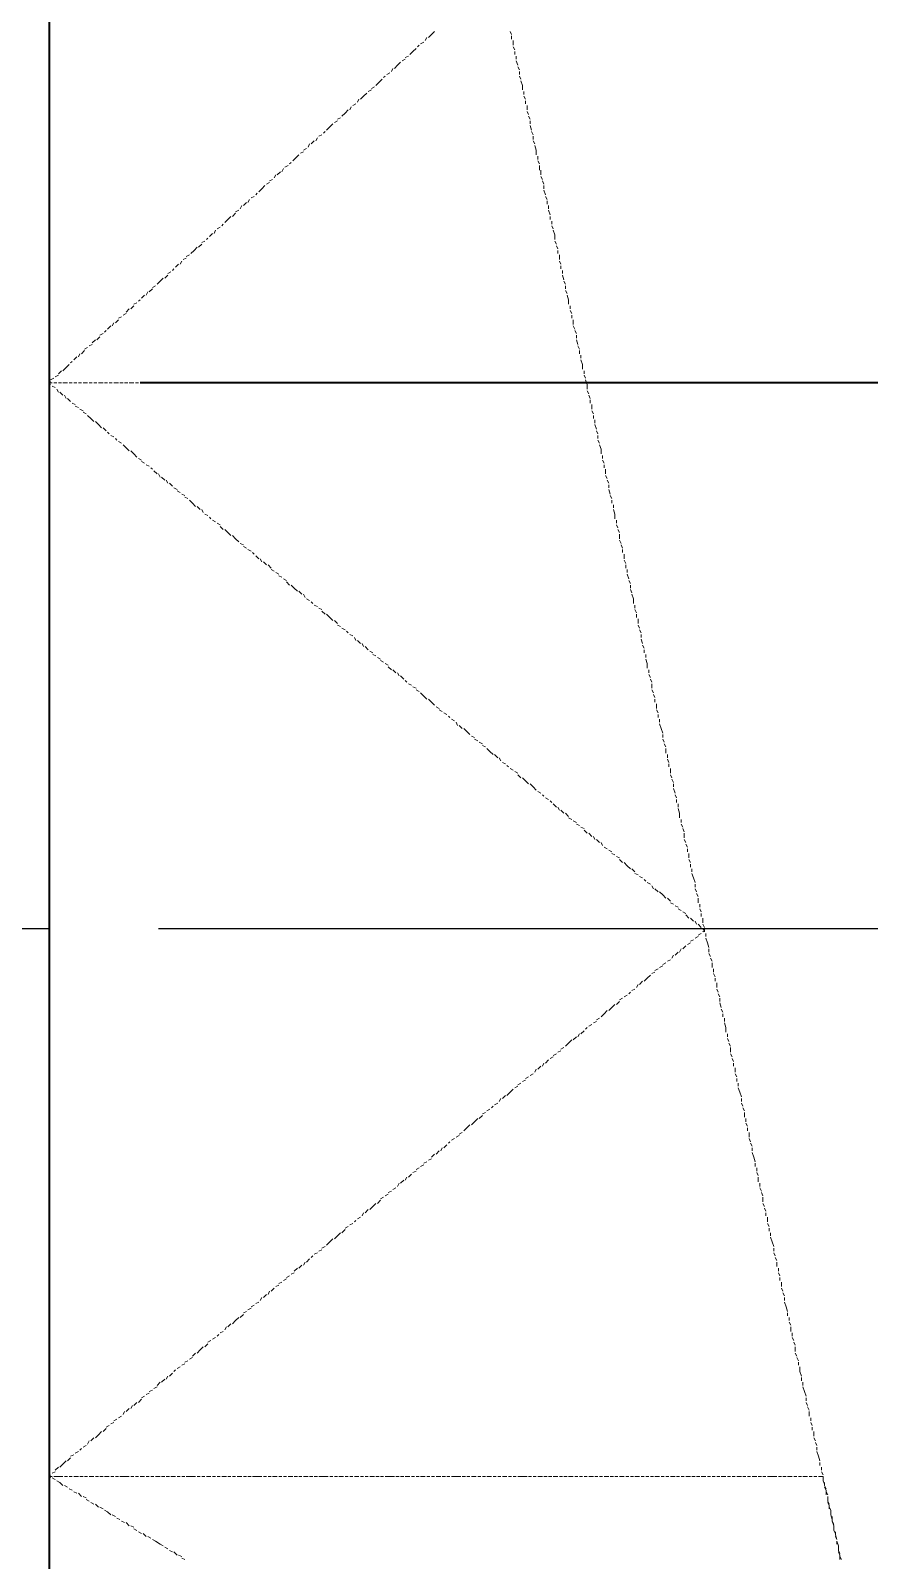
# Model space of a CAD drawing. Extents: x 0 to 604, y 0 to 420.
# Drawn here: x 198.99 to 210.5, y 224.65 to 245.65 of the extents above; entities that cross this region are included whole.
import ezdxf

# ---------------------------------------------------------------- set-up
doc = ezdxf.new("R2010")
doc.units = 0

msp = doc.modelspace()

# ---------------------------------------------------------------- linework, layer by layer
at = {"color": 7, "lineweight": 40}
for p, q in [((199.242, 262.065), (199.242, 174.561)), ((227.986, 240.813), (200.491, 240.813))]:
    msp.add_line(p, q, dxfattribs=at)
at = {"lineweight": 25}
for p, q in [((199.242, 245.914), (199.242, 225.912)), ((199.242, 233.32), (198.226, 233.32)), ((220.726, 233.32), (200.745, 233.32))]:
    msp.add_line(p, q, dxfattribs=at)
at = {"color": 7, "lineweight": 5}
for p, q in [((199.242, 245.597), (199.242, 245.639)), ((199.242, 245.533), (199.242, 245.576)), ((199.242, 245.449), (199.242, 245.512)), ((204.385, 245.491), (204.343, 245.47)), ((204.428, 245.554), (204.406, 245.512)), ((204.491, 245.597), (204.449, 245.554)), ((204.534, 245.639), (204.491, 245.597)), ((205.592, 245.597), (205.571, 245.639)), ((205.592, 245.533), (205.592, 245.576)), ((205.613, 245.449), (205.613, 245.512)), ((199.242, 245.385), (199.242, 245.449)), ((199.242, 245.322), (199.242, 245.364)), ((199.242, 245.258), (199.242, 245.3)), ((204.131, 245.258), (204.089, 245.237)), ((204.174, 245.3), (204.131, 245.279)), ((204.237, 245.364), (204.195, 245.322)), ((204.28, 245.406), (204.237, 245.364)), ((204.322, 245.449), (204.301, 245.428)), ((205.634, 245.385), (205.613, 245.428)), ((205.634, 245.322), (205.634, 245.364)), ((205.655, 245.258), (205.655, 245.3)), ((199.242, 245.173), (199.242, 245.237)), ((199.242, 245.11), (199.242, 245.152)), ((199.242, 245.047), (199.242, 245.089)), ((203.92, 245.068), (203.877, 245.047)), ((203.962, 245.131), (203.941, 245.089)), ((204.025, 245.173), (203.983, 245.131)), ((204.068, 245.216), (204.025, 245.173)), ((205.677, 245.173), (205.655, 245.237)), ((205.698, 245.11), (205.677, 245.152)), ((205.698, 245.047), (205.698, 245.089)), ((199.242, 244.962), (199.242, 245.025)), ((199.242, 244.898), (199.242, 244.941)), ((199.242, 244.835), (199.242, 244.877)), ((203.666, 244.835), (203.623, 244.814)), ((203.708, 244.877), (203.666, 244.856)), ((203.772, 244.941), (203.729, 244.898)), ((203.814, 244.983), (203.772, 244.941)), ((203.856, 245.025), (203.835, 245.004)), ((205.719, 244.983), (205.698, 245.025)), ((205.74, 244.898), (205.719, 244.962)), ((205.74, 244.835), (205.74, 244.898)), ((199.242, 244.75), (199.242, 244.814)), ((199.242, 244.687), (199.242, 244.729)), ((199.242, 244.623), (199.242, 244.666)), ((203.454, 244.644), (203.412, 244.623)), ((203.496, 244.708), (203.475, 244.666)), ((203.56, 244.75), (203.518, 244.708)), ((203.602, 244.792), (203.56, 244.75)), ((205.761, 244.771), (205.761, 244.814)), ((205.782, 244.708), (205.761, 244.75)), ((205.782, 244.644), (205.782, 244.687)), ((205.804, 244.56), (205.804, 244.623)), ((199.242, 244.538), (199.242, 244.602)), ((199.242, 244.475), (199.242, 244.538)), ((199.242, 244.411), (199.242, 244.454)), ((203.2, 244.411), (203.158, 244.39)), ((203.242, 244.454), (203.2, 244.433)), ((203.306, 244.517), (203.263, 244.475)), ((203.348, 244.56), (203.306, 244.517)), ((203.391, 244.602), (203.369, 244.56)), ((205.825, 244.496), (205.804, 244.538)), ((205.846, 244.433), (205.825, 244.475)), ((205.846, 244.369), (205.846, 244.411)), ((199.242, 244.348), (199.242, 244.39)), ((199.242, 244.263), (199.242, 244.327)), ((199.242, 244.2), (199.242, 244.242)), ((202.988, 244.221), (202.946, 244.2)), ((203.031, 244.263), (203.009, 244.242)), ((203.094, 244.327), (203.052, 244.285)), ((203.137, 244.369), (203.094, 244.327)), ((205.867, 244.285), (205.846, 244.348)), ((205.888, 244.221), (205.867, 244.263)), ((205.888, 244.157), (205.888, 244.2)), ((199.242, 244.136), (199.242, 244.179)), ((199.242, 244.052), (199.242, 244.115)), ((199.242, 243.988), (199.242, 244.03)), ((202.777, 244.03), (202.734, 244.009)), ((202.819, 244.094), (202.798, 244.052)), ((202.882, 244.136), (202.84, 244.094)), ((202.925, 244.179), (202.904, 244.136)), ((205.909, 244.094), (205.888, 244.136)), ((205.93, 244.009), (205.909, 244.073)), ((205.93, 243.946), (205.93, 244.009)), ((199.242, 243.925), (199.242, 243.967)), ((199.242, 243.84), (199.242, 243.904)), ((199.242, 243.776), (199.242, 243.819)), ((202.523, 243.798), (202.48, 243.776)), ((202.565, 243.84), (202.544, 243.819)), ((202.629, 243.904), (202.586, 243.861)), ((202.671, 243.946), (202.629, 243.904)), ((202.734, 243.988), (202.692, 243.967)), ((205.952, 243.882), (205.952, 243.925)), ((205.973, 243.819), (205.952, 243.861)), ((205.973, 243.734), (205.973, 243.798)), ((199.242, 243.713), (199.242, 243.755)), ((199.242, 243.628), (199.242, 243.692)), ((199.242, 243.565), (199.242, 243.628)), ((202.311, 243.607), (202.269, 243.586)), ((202.353, 243.671), (202.332, 243.628)), ((202.417, 243.713), (202.375, 243.671)), ((202.459, 243.755), (202.438, 243.713)), ((205.994, 243.671), (205.994, 243.734)), ((206.015, 243.607), (205.994, 243.649)), ((206.036, 243.544), (206.015, 243.586)), ((199.242, 243.501), (199.242, 243.544)), ((199.242, 243.438), (199.242, 243.48)), ((199.242, 243.353), (199.242, 243.417)), ((202.057, 243.374), (202.015, 243.353)), ((202.099, 243.417), (202.078, 243.395)), ((202.163, 243.48), (202.12, 243.438)), ((202.205, 243.523), (202.163, 243.48)), ((202.269, 243.565), (202.226, 243.544)), ((206.036, 243.48), (206.036, 243.523)), ((206.058, 243.395), (206.036, 243.459)), ((206.079, 243.332), (206.058, 243.374)), ((199.242, 243.29), (199.242, 243.332)), ((199.242, 243.226), (199.242, 243.268)), ((199.242, 243.142), (199.242, 243.205)), ((201.845, 243.184), (201.803, 243.163)), ((201.888, 243.247), (201.867, 243.205)), ((201.951, 243.29), (201.909, 243.247)), ((201.994, 243.332), (201.972, 243.29)), ((206.079, 243.268), (206.079, 243.311)), ((206.1, 243.205), (206.1, 243.247)), ((206.121, 243.12), (206.1, 243.184)), ((199.242, 243.078), (199.242, 243.12)), ((199.242, 243.014), (199.242, 243.057)), ((199.242, 242.93), (199.242, 242.993)), ((201.591, 242.951), (201.549, 242.93)), ((201.634, 242.993), (201.613, 242.972)), ((201.697, 243.057), (201.655, 243.014)), ((201.739, 243.099), (201.697, 243.057)), ((201.803, 243.142), (201.761, 243.099)), ((206.121, 243.057), (206.121, 243.099)), ((206.142, 242.993), (206.142, 243.036)), ((206.163, 242.93), (206.142, 242.972)), ((199.242, 242.866), (199.242, 242.909)), ((199.242, 242.803), (199.242, 242.845)), ((199.242, 242.718), (199.242, 242.782)), ((201.38, 242.761), (201.337, 242.739)), ((201.422, 242.803), (201.401, 242.782)), ((201.486, 242.866), (201.443, 242.824)), ((201.528, 242.909), (201.507, 242.866)), ((206.185, 242.845), (206.163, 242.909)), ((206.185, 242.782), (206.185, 242.845)), ((206.206, 242.718), (206.185, 242.761)), ((199.242, 242.655), (199.242, 242.718)), ((199.242, 242.591), (199.242, 242.633)), ((199.242, 242.528), (199.242, 242.57)), ((201.126, 242.528), (201.083, 242.506)), ((201.168, 242.57), (201.126, 242.549)), ((201.232, 242.633), (201.189, 242.591)), ((201.274, 242.676), (201.232, 242.633)), ((201.337, 242.718), (201.295, 242.676)), ((206.227, 242.655), (206.206, 242.697)), ((206.227, 242.591), (206.227, 242.633)), ((206.248, 242.506), (206.248, 242.57)), ((199.242, 242.443), (199.242, 242.506)), ((199.242, 242.38), (199.242, 242.422)), ((199.242, 242.316), (199.242, 242.358)), ((200.914, 242.337), (200.872, 242.316)), ((200.956, 242.38), (200.935, 242.358)), ((201.02, 242.443), (200.977, 242.401)), ((201.062, 242.485), (201.041, 242.443)), ((206.269, 242.443), (206.248, 242.485)), ((206.269, 242.38), (206.269, 242.422)), ((206.29, 242.316), (206.29, 242.358)), ((199.242, 242.231), (199.242, 242.295)), ((199.242, 242.168), (199.242, 242.21)), ((199.242, 242.104), (199.242, 242.147)), ((200.66, 242.104), (200.618, 242.062)), ((200.702, 242.147), (200.66, 242.125)), ((200.766, 242.21), (200.724, 242.168)), ((200.808, 242.252), (200.766, 242.21)), ((200.872, 242.295), (200.829, 242.252)), ((206.311, 242.231), (206.29, 242.295)), ((206.333, 242.168), (206.311, 242.21)), ((206.333, 242.104), (206.333, 242.147)), ((199.242, 242.02), (199.242, 242.083)), ((199.242, 241.956), (199.242, 241.999)), ((199.242, 241.893), (199.242, 241.935)), ((200.448, 241.914), (200.406, 241.893)), ((200.491, 241.956), (200.47, 241.935)), ((200.554, 242.02), (200.512, 241.977)), ((200.596, 242.062), (200.575, 242.02)), ((206.354, 242.041), (206.333, 242.083)), ((206.375, 241.956), (206.354, 242.02)), ((206.375, 241.893), (206.375, 241.956)), ((199.242, 241.808), (199.242, 241.871)), ((199.242, 241.744), (199.242, 241.808)), ((199.242, 241.681), (199.242, 241.723)), ((200.194, 241.681), (200.152, 241.639)), ((200.237, 241.723), (200.194, 241.702)), ((200.3, 241.766), (200.258, 241.744)), ((200.343, 241.829), (200.3, 241.787)), ((200.406, 241.871), (200.364, 241.829)), ((206.396, 241.829), (206.396, 241.871)), ((206.417, 241.766), (206.396, 241.808)), ((206.417, 241.702), (206.417, 241.744)), ((206.439, 241.618), (206.439, 241.681)), ((199.242, 241.618), (199.242, 241.66)), ((199.242, 241.533), (199.242, 241.596)), ((199.242, 241.469), (199.242, 241.512)), ((199.983, 241.49), (199.94, 241.469)), ((200.025, 241.533), (200.004, 241.512)), ((200.089, 241.596), (200.046, 241.554)), ((200.131, 241.639), (200.11, 241.596)), ((206.46, 241.554), (206.439, 241.596)), ((206.481, 241.49), (206.46, 241.533)), ((206.481, 241.427), (206.481, 241.469)), ((199.242, 241.406), (199.242, 241.448)), ((199.242, 241.321), (199.242, 241.385)), ((199.242, 241.258), (199.242, 241.3)), ((199.771, 241.3), (199.729, 241.279)), ((199.834, 241.342), (199.792, 241.321)), ((199.877, 241.406), (199.834, 241.363)), ((199.94, 241.448), (199.898, 241.406)), ((206.502, 241.342), (206.481, 241.406)), ((206.523, 241.279), (206.502, 241.321)), ((199.242, 241.194), (199.242, 241.236)), ((199.242, 241.109), (199.242, 241.173)), ((199.242, 241.046), (199.242, 241.088)), ((199.517, 241.067), (199.475, 241.025)), ((199.559, 241.109), (199.538, 241.088)), ((199.623, 241.173), (199.581, 241.131)), ((199.665, 241.215), (199.644, 241.173)), ((199.729, 241.258), (199.686, 241.215)), ((206.523, 241.215), (206.523, 241.258)), ((206.544, 241.152), (206.544, 241.194)), ((206.565, 241.067), (206.544, 241.131)), ((206.565, 241.004), (206.565, 241.067)), ((199.242, 240.982), (199.242, 241.025)), ((199.242, 240.898), (199.242, 240.961)), ((199.242, 240.834), (199.242, 240.898)), ((199.305, 240.877), (199.263, 240.856)), ((199.369, 240.919), (199.327, 240.898)), ((199.411, 240.982), (199.369, 240.94)), ((199.475, 241.025), (199.432, 240.982)), ((206.587, 240.94), (206.587, 240.982)), ((206.608, 240.877), (206.587, 240.919)), ((206.629, 240.792), (206.608, 240.856)), ((199.263, 240.834), (199.242, 240.813)), ((199.242, 240.813), (199.284, 240.813)), ((199.242, 240.813), (199.263, 240.792)), ((199.242, 240.771), (199.242, 240.813)), ((199.242, 240.707), (199.242, 240.75)), ((199.242, 240.623), (199.242, 240.686)), ((199.284, 240.771), (199.327, 240.75)), ((199.305, 240.813), (199.348, 240.813)), ((199.348, 240.728), (199.369, 240.686)), ((199.369, 240.813), (199.411, 240.813)), ((199.39, 240.686), (199.432, 240.644)), ((199.432, 240.813), (199.496, 240.813)), ((199.453, 240.644), (199.475, 240.601)), ((199.517, 240.813), (199.559, 240.813)), ((199.581, 240.813), (199.623, 240.813)), ((199.644, 240.813), (199.686, 240.813)), ((199.708, 240.813), (199.771, 240.813)), ((199.792, 240.813), (199.834, 240.813)), ((199.856, 240.813), (199.898, 240.813)), ((199.919, 240.813), (199.983, 240.813)), ((200.004, 240.813), (200.046, 240.813)), ((200.067, 240.813), (200.11, 240.813)), ((200.131, 240.813), (200.194, 240.813)), ((200.215, 240.813), (200.258, 240.813)), ((200.279, 240.813), (200.321, 240.813)), ((200.343, 240.813), (200.406, 240.813)), ((200.427, 240.813), (200.47, 240.813)), ((200.491, 240.813), (200.533, 240.813)), ((200.554, 240.813), (200.596, 240.813)), ((200.618, 240.813), (200.681, 240.813)), ((200.702, 240.813), (200.745, 240.813)), ((200.766, 240.813), (200.808, 240.813)), ((200.829, 240.813), (200.893, 240.813)), ((200.914, 240.813), (200.956, 240.813)), ((200.977, 240.813), (201.02, 240.813)), ((201.041, 240.813), (201.105, 240.813)), ((201.126, 240.813), (201.168, 240.813)), ((201.189, 240.813), (201.232, 240.813)), ((201.253, 240.813), (201.316, 240.813)), ((201.316, 240.813), (201.38, 240.813)), ((201.401, 240.813), (201.443, 240.813)), ((201.464, 240.813), (201.507, 240.813)), ((201.528, 240.813), (201.591, 240.813)), ((201.613, 240.813), (201.655, 240.813)), ((201.676, 240.813), (201.718, 240.813)), ((201.739, 240.813), (201.803, 240.813)), ((201.824, 240.813), (201.867, 240.813)), ((201.888, 240.813), (201.93, 240.813)), ((201.951, 240.813), (202.015, 240.813)), ((202.036, 240.813), (202.078, 240.813)), ((202.099, 240.813), (202.142, 240.813)), ((202.163, 240.813), (202.226, 240.813)), ((202.226, 240.813), (202.29, 240.813)), ((202.311, 240.813), (202.353, 240.813)), ((202.375, 240.813), (202.417, 240.813)), ((202.438, 240.813), (202.501, 240.813)), ((202.523, 240.813), (202.565, 240.813)), ((202.586, 240.813), (202.629, 240.813)), ((202.65, 240.813), (202.713, 240.813)), ((202.734, 240.813), (202.777, 240.813)), ((202.798, 240.813), (202.84, 240.813)), ((202.861, 240.813), (202.925, 240.813)), ((202.946, 240.813), (202.988, 240.813)), ((203.009, 240.813), (203.052, 240.813)), ((203.073, 240.813), (203.137, 240.813)), ((203.137, 240.813), (203.2, 240.813)), ((203.221, 240.813), (203.263, 240.813)), ((203.285, 240.813), (203.327, 240.813)), ((203.348, 240.813), (203.412, 240.813)), ((203.433, 240.813), (203.475, 240.813)), ((203.496, 240.813), (203.539, 240.813)), ((203.56, 240.813), (203.623, 240.813)), ((203.644, 240.813), (203.687, 240.813)), ((203.708, 240.813), (203.75, 240.813)), ((203.772, 240.813), (203.835, 240.813)), ((203.856, 240.813), (203.899, 240.813)), ((203.92, 240.813), (203.962, 240.813)), ((203.983, 240.813), (204.047, 240.813)), ((204.047, 240.813), (204.11, 240.813)), ((204.131, 240.813), (204.174, 240.813)), ((204.195, 240.813), (204.237, 240.813)), ((204.258, 240.813), (204.322, 240.813)), ((204.343, 240.813), (204.385, 240.813)), ((204.406, 240.813), (204.449, 240.813)), ((204.47, 240.813), (204.534, 240.813)), ((204.555, 240.813), (204.597, 240.813)), ((204.618, 240.813), (204.661, 240.813)), ((204.682, 240.813), (204.745, 240.813)), ((204.766, 240.813), (204.809, 240.813)), ((204.83, 240.813), (204.872, 240.813)), ((204.893, 240.813), (204.957, 240.813)), ((204.957, 240.813), (205.02, 240.813)), ((205.042, 240.813), (205.084, 240.813)), ((205.105, 240.813), (205.147, 240.813)), ((205.168, 240.813), (205.232, 240.813)), ((205.253, 240.813), (205.295, 240.813)), ((205.317, 240.813), (205.359, 240.813)), ((205.38, 240.813), (205.444, 240.813)), ((205.465, 240.813), (205.507, 240.813)), ((205.528, 240.813), (205.571, 240.813)), ((205.592, 240.813), (205.655, 240.813)), ((205.677, 240.813), (205.719, 240.813)), ((205.74, 240.813), (205.782, 240.813)), ((205.804, 240.813), (205.867, 240.813)), ((205.867, 240.813), (205.93, 240.813)), ((205.952, 240.813), (205.994, 240.813)), ((206.015, 240.813), (206.058, 240.813)), ((206.079, 240.813), (206.142, 240.813)), ((206.163, 240.813), (206.206, 240.813)), ((206.227, 240.813), (206.269, 240.813)), ((206.29, 240.813), (206.354, 240.813)), ((206.375, 240.813), (206.417, 240.813)), ((206.439, 240.813), (206.481, 240.813)), ((206.502, 240.813), (206.565, 240.813)), ((206.587, 240.813), (206.608, 240.813)), ((206.629, 240.728), (206.629, 240.792)), ((206.65, 240.665), (206.629, 240.707)), ((206.671, 240.601), (206.65, 240.644)), ((199.242, 240.559), (199.242, 240.601)), ((199.242, 240.496), (199.242, 240.538)), ((199.242, 240.411), (199.242, 240.475)), ((199.496, 240.601), (199.538, 240.559)), ((199.559, 240.538), (199.602, 240.517)), ((199.602, 240.496), (199.644, 240.475)), ((199.665, 240.453), (199.708, 240.432)), ((206.671, 240.538), (206.671, 240.58)), ((206.692, 240.453), (206.692, 240.517)), ((206.714, 240.39), (206.692, 240.432)), ((199.242, 240.347), (199.242, 240.39)), ((199.242, 240.284), (199.242, 240.326)), ((199.242, 240.199), (199.242, 240.263)), ((199.708, 240.411), (199.75, 240.39)), ((199.771, 240.369), (199.813, 240.326)), ((199.813, 240.326), (199.856, 240.284)), ((199.877, 240.284), (199.919, 240.242)), ((199.919, 240.242), (199.962, 240.199)), ((206.714, 240.326), (206.714, 240.369)), ((206.735, 240.263), (206.735, 240.305)), ((206.756, 240.178), (206.735, 240.242)), ((199.242, 240.136), (199.242, 240.178)), ((199.242, 240.072), (199.242, 240.115)), ((199.242, 239.988), (199.242, 240.051)), ((199.983, 240.199), (200.025, 240.157)), ((200.046, 240.136), (200.067, 240.115)), ((200.089, 240.093), (200.131, 240.072)), ((200.152, 240.051), (200.173, 240.03)), ((200.194, 240.009), (200.237, 239.988)), ((206.777, 240.115), (206.756, 240.157)), ((206.777, 240.051), (206.777, 240.093)), ((206.798, 239.988), (206.777, 240.03)), ((199.242, 239.924), (199.242, 239.988)), ((199.242, 239.861), (199.242, 239.903)), ((199.242, 239.797), (199.242, 239.839)), ((200.258, 239.966), (200.3, 239.924)), ((200.3, 239.924), (200.343, 239.882)), ((200.364, 239.882), (200.406, 239.839)), ((200.406, 239.839), (200.448, 239.797)), ((206.82, 239.903), (206.798, 239.966)), ((206.82, 239.839), (206.82, 239.903)), ((206.841, 239.776), (206.841, 239.818)), ((199.242, 239.713), (199.242, 239.776)), ((199.242, 239.649), (199.242, 239.691)), ((199.242, 239.585), (199.242, 239.628)), ((200.47, 239.776), (200.512, 239.755)), ((200.512, 239.734), (200.554, 239.713)), ((200.575, 239.691), (200.618, 239.67)), ((200.639, 239.649), (200.66, 239.628)), ((200.681, 239.607), (200.724, 239.564)), ((206.862, 239.713), (206.841, 239.755)), ((206.862, 239.649), (206.862, 239.691)), ((206.883, 239.564), (206.883, 239.628)), ((199.242, 239.501), (199.242, 239.564)), ((199.242, 239.437), (199.242, 239.48)), ((199.242, 239.374), (199.242, 239.416)), ((200.745, 239.564), (200.766, 239.522)), ((200.787, 239.522), (200.829, 239.48)), ((200.851, 239.48), (200.872, 239.437)), ((200.893, 239.437), (200.935, 239.395)), ((200.956, 239.374), (200.999, 239.353)), ((206.904, 239.501), (206.883, 239.543)), ((206.925, 239.437), (206.904, 239.48)), ((206.925, 239.374), (206.925, 239.416)), ((199.242, 239.289), (199.242, 239.353)), ((199.242, 239.226), (199.242, 239.268)), ((199.242, 239.162), (199.242, 239.204)), ((200.999, 239.332), (201.041, 239.31)), ((201.062, 239.289), (201.105, 239.268)), ((201.105, 239.247), (201.147, 239.226)), ((201.168, 239.204), (201.21, 239.162)), ((201.21, 239.162), (201.253, 239.12)), ((206.946, 239.289), (206.925, 239.353)), ((206.968, 239.226), (206.946, 239.268)), ((206.968, 239.162), (206.968, 239.204)), ((199.242, 239.077), (199.242, 239.141)), ((199.242, 239.014), (199.242, 239.077)), ((199.242, 238.95), (199.242, 238.993)), ((201.274, 239.12), (201.316, 239.077)), ((201.337, 239.077), (201.358, 239.035)), ((201.38, 239.014), (201.422, 238.993)), ((201.443, 238.972), (201.464, 238.95)), ((206.989, 239.099), (206.989, 239.141)), ((207.01, 239.014), (206.989, 239.077)), ((207.01, 238.95), (207.01, 239.014)), ((199.242, 238.887), (199.242, 238.929)), ((199.242, 238.802), (199.242, 238.866)), ((199.242, 238.739), (199.242, 238.781)), ((201.486, 238.929), (201.528, 238.908)), ((201.549, 238.887), (201.591, 238.866)), ((201.591, 238.845), (201.634, 238.802)), ((201.655, 238.802), (201.697, 238.76)), ((201.697, 238.76), (201.739, 238.718)), ((207.031, 238.887), (207.031, 238.929)), ((207.052, 238.823), (207.031, 238.866)), ((207.073, 238.76), (207.052, 238.802)), ((199.242, 238.675), (199.242, 238.718)), ((199.242, 238.591), (199.242, 238.654)), ((199.242, 238.527), (199.242, 238.57)), ((201.761, 238.718), (201.803, 238.675)), ((201.803, 238.675), (201.845, 238.633)), ((201.867, 238.612), (201.909, 238.591)), ((201.909, 238.57), (201.951, 238.548)), ((207.073, 238.675), (207.073, 238.739)), ((207.095, 238.612), (207.073, 238.654)), ((207.116, 238.548), (207.095, 238.591)), ((199.242, 238.464), (199.242, 238.506)), ((199.242, 238.379), (199.242, 238.442)), ((199.242, 238.315), (199.242, 238.358)), ((201.972, 238.527), (202.015, 238.506)), ((202.036, 238.485), (202.057, 238.464)), ((202.078, 238.442), (202.12, 238.4)), ((202.142, 238.4), (202.163, 238.358)), ((202.184, 238.358), (202.226, 238.315)), ((207.116, 238.485), (207.116, 238.527)), ((207.137, 238.4), (207.137, 238.464)), ((207.158, 238.337), (207.137, 238.379)), ((199.242, 238.252), (199.242, 238.294)), ((199.242, 238.167), (199.242, 238.231)), ((199.242, 238.104), (199.242, 238.167)), ((202.248, 238.315), (202.29, 238.273)), ((202.29, 238.252), (202.332, 238.231)), ((202.353, 238.21), (202.396, 238.188)), ((202.396, 238.167), (202.438, 238.146)), ((202.459, 238.125), (202.501, 238.104)), ((207.158, 238.273), (207.158, 238.315)), ((207.179, 238.21), (207.179, 238.252)), ((207.201, 238.125), (207.179, 238.188)), ((199.242, 238.04), (199.242, 238.083)), ((199.242, 237.977), (199.242, 238.019)), ((199.242, 237.892), (199.242, 237.956)), ((202.501, 238.083), (202.544, 238.04)), ((202.565, 238.04), (202.607, 237.998)), ((202.607, 237.998), (202.65, 237.956)), ((202.671, 237.956), (202.713, 237.913)), ((202.734, 237.913), (202.756, 237.871)), ((207.222, 238.061), (207.201, 238.104)), ((207.222, 237.998), (207.222, 238.04)), ((207.243, 237.935), (207.222, 237.977)), ((207.264, 237.85), (207.243, 237.913)), ((199.242, 237.829), (199.242, 237.871)), ((199.242, 237.765), (199.242, 237.808)), ((199.242, 237.68), (199.242, 237.744)), ((202.777, 237.85), (202.819, 237.829)), ((202.84, 237.808), (202.861, 237.786)), ((202.882, 237.765), (202.925, 237.744)), ((202.946, 237.723), (202.988, 237.702)), ((207.264, 237.786), (207.264, 237.85)), ((207.285, 237.723), (207.285, 237.765)), ((207.306, 237.659), (207.285, 237.702)), ((199.242, 237.617), (199.242, 237.659)), ((199.242, 237.554), (199.242, 237.596)), ((199.242, 237.469), (199.242, 237.532)), ((202.988, 237.68), (203.031, 237.638)), ((203.052, 237.638), (203.094, 237.596)), ((203.094, 237.596), (203.137, 237.554)), ((203.158, 237.554), (203.2, 237.511)), ((203.2, 237.49), (203.242, 237.469)), ((207.306, 237.596), (207.306, 237.638)), ((207.327, 237.511), (207.327, 237.575)), ((207.349, 237.448), (207.327, 237.49)), ((199.242, 237.405), (199.242, 237.448)), ((199.242, 237.342), (199.242, 237.384)), ((199.242, 237.257), (199.242, 237.321)), ((203.263, 237.448), (203.306, 237.427)), ((203.327, 237.405), (203.348, 237.384)), ((203.369, 237.363), (203.412, 237.342)), ((203.433, 237.321), (203.454, 237.278)), ((203.475, 237.278), (203.518, 237.236)), ((207.37, 237.384), (207.349, 237.427)), ((207.37, 237.321), (207.37, 237.363)), ((207.391, 237.236), (207.37, 237.299)), ((199.242, 237.194), (199.242, 237.257)), ((199.242, 237.13), (199.242, 237.173)), ((199.242, 237.067), (199.242, 237.109)), ((203.539, 237.236), (203.56, 237.194)), ((203.581, 237.194), (203.623, 237.151)), ((203.644, 237.13), (203.687, 237.109)), ((203.687, 237.088), (203.729, 237.067)), ((207.412, 237.173), (207.391, 237.215)), ((207.412, 237.109), (207.412, 237.151)), ((207.433, 237.045), (207.433, 237.088)), ((199.242, 236.982), (199.242, 237.045)), ((199.242, 236.918), (199.242, 236.961)), ((199.242, 236.855), (199.242, 236.897)), ((203.75, 237.045), (203.793, 237.024)), ((203.793, 237.003), (203.835, 236.982)), ((203.856, 236.961), (203.899, 236.94)), ((203.899, 236.918), (203.941, 236.876)), ((203.962, 236.876), (204.004, 236.834)), ((207.454, 236.961), (207.433, 237.024)), ((207.454, 236.897), (207.454, 236.961)), ((207.476, 236.834), (207.476, 236.876)), ((199.242, 236.77), (199.242, 236.834)), ((199.242, 236.707), (199.242, 236.749)), ((199.242, 236.643), (199.242, 236.686)), ((204.025, 236.834), (204.047, 236.792)), ((204.068, 236.792), (204.11, 236.749)), ((204.131, 236.728), (204.152, 236.707)), ((204.174, 236.686), (204.216, 236.665)), ((204.237, 236.643), (204.28, 236.622)), ((207.497, 236.77), (207.476, 236.813)), ((207.518, 236.707), (207.497, 236.749)), ((207.518, 236.622), (207.518, 236.686)), ((199.242, 236.559), (199.242, 236.622)), ((199.242, 236.495), (199.242, 236.537)), ((199.242, 236.432), (199.242, 236.474)), ((204.28, 236.601), (204.322, 236.58)), ((204.343, 236.559), (204.385, 236.516)), ((204.385, 236.516), (204.428, 236.474)), ((204.449, 236.474), (204.491, 236.432)), ((204.491, 236.432), (204.534, 236.389)), ((207.539, 236.559), (207.518, 236.601)), ((207.56, 236.495), (207.539, 236.537)), ((207.56, 236.432), (207.56, 236.474)), ((199.242, 236.347), (199.242, 236.411)), ((199.242, 236.284), (199.242, 236.347)), ((199.242, 236.22), (199.242, 236.262)), ((204.555, 236.368), (204.597, 236.347)), ((204.597, 236.326), (204.639, 236.305)), ((204.661, 236.284), (204.703, 236.262)), ((204.724, 236.241), (204.745, 236.22)), ((207.582, 236.347), (207.582, 236.411)), ((207.603, 236.284), (207.582, 236.326)), ((207.603, 236.22), (207.603, 236.262)), ((199.242, 236.156), (199.242, 236.199)), ((199.242, 236.072), (199.242, 236.135)), ((199.242, 236.008), (199.242, 236.051)), ((204.766, 236.199), (204.809, 236.178)), ((204.83, 236.156), (204.851, 236.114)), ((204.872, 236.114), (204.915, 236.072)), ((204.936, 236.072), (204.978, 236.03)), ((204.978, 236.03), (205.02, 235.987)), ((207.624, 236.156), (207.624, 236.199)), ((207.645, 236.072), (207.624, 236.135)), ((207.666, 236.008), (207.645, 236.072)), ((199.242, 235.945), (199.242, 235.987)), ((199.242, 235.86), (199.242, 235.924)), ((199.242, 235.797), (199.242, 235.839)), ((205.042, 235.966), (205.084, 235.945)), ((205.084, 235.924), (205.126, 235.902)), ((205.147, 235.881), (205.19, 235.86)), ((205.19, 235.839), (205.232, 235.818)), ((207.666, 235.945), (207.666, 235.987)), ((207.687, 235.881), (207.666, 235.924)), ((207.708, 235.818), (207.687, 235.86)), ((199.242, 235.733), (199.242, 235.775)), ((199.242, 235.649), (199.242, 235.712)), ((199.242, 235.585), (199.242, 235.627)), ((205.253, 235.797), (205.295, 235.754)), ((205.295, 235.754), (205.338, 235.712)), ((205.359, 235.712), (205.401, 235.67)), ((205.423, 235.67), (205.444, 235.627)), ((205.465, 235.606), (205.507, 235.585)), ((207.708, 235.733), (207.708, 235.797)), ((207.73, 235.67), (207.73, 235.712)), ((207.751, 235.606), (207.73, 235.649)), ((199.242, 235.522), (199.242, 235.564)), ((199.242, 235.437), (199.242, 235.5)), ((199.242, 235.373), (199.242, 235.437)), ((205.528, 235.564), (205.549, 235.543)), ((205.571, 235.522), (205.613, 235.5)), ((205.634, 235.479), (205.677, 235.458)), ((205.677, 235.437), (205.719, 235.394)), ((205.74, 235.394), (205.782, 235.352)), ((207.751, 235.543), (207.751, 235.585)), ((207.772, 235.458), (207.772, 235.522)), ((207.793, 235.394), (207.772, 235.437)), ((199.242, 235.31), (199.242, 235.352)), ((199.242, 235.246), (199.242, 235.289)), ((199.242, 235.162), (199.242, 235.225)), ((205.782, 235.352), (205.825, 235.31)), ((205.846, 235.31), (205.888, 235.268)), ((205.888, 235.268), (205.93, 235.225)), ((205.952, 235.204), (205.994, 235.183)), ((207.814, 235.331), (207.793, 235.373)), ((207.814, 235.268), (207.814, 235.31)), ((207.835, 235.183), (207.814, 235.246)), ((199.242, 235.098), (199.242, 235.141)), ((199.242, 235.035), (199.242, 235.077)), ((199.242, 234.95), (199.242, 235.013)), ((206.015, 235.162), (206.036, 235.141)), ((206.058, 235.119), (206.1, 235.098)), ((206.121, 235.077), (206.142, 235.056)), ((206.163, 235.035), (206.206, 234.992)), ((206.227, 234.992), (206.248, 234.95)), ((207.857, 235.119), (207.835, 235.162)), ((207.857, 235.056), (207.857, 235.098)), ((207.878, 234.992), (207.878, 235.035)), ((207.899, 234.908), (207.878, 234.971)), ((199.242, 234.887), (199.242, 234.929)), ((199.242, 234.823), (199.242, 234.865)), ((199.242, 234.738), (199.242, 234.802)), ((206.269, 234.95), (206.311, 234.908)), ((206.333, 234.908), (206.375, 234.865)), ((206.375, 234.844), (206.417, 234.823)), ((206.439, 234.802), (206.481, 234.781)), ((206.481, 234.759), (206.523, 234.738)), ((207.899, 234.844), (207.899, 234.908)), ((207.92, 234.781), (207.92, 234.823)), ((207.941, 234.717), (207.92, 234.759)), ((199.242, 234.675), (199.242, 234.717)), ((199.242, 234.611), (199.242, 234.654)), ((199.242, 234.527), (199.242, 234.59)), ((206.544, 234.717), (206.587, 234.696)), ((206.587, 234.675), (206.629, 234.632)), ((206.65, 234.632), (206.692, 234.59)), ((206.714, 234.59), (206.735, 234.548)), ((206.756, 234.548), (206.798, 234.506)), ((207.963, 234.654), (207.941, 234.696)), ((207.963, 234.569), (207.963, 234.632)), ((207.984, 234.506), (207.963, 234.548)), ((199.242, 234.463), (199.242, 234.527)), ((199.242, 234.4), (199.242, 234.442)), ((199.242, 234.336), (199.242, 234.379)), ((206.82, 234.506), (206.841, 234.463)), ((206.862, 234.442), (206.904, 234.421)), ((206.925, 234.4), (206.968, 234.379)), ((206.968, 234.357), (207.01, 234.336)), ((208.005, 234.442), (207.984, 234.484)), ((208.005, 234.379), (208.005, 234.421)), ((208.026, 234.294), (208.026, 234.357)), ((199.242, 234.251), (199.242, 234.315)), ((199.242, 234.188), (199.242, 234.23)), ((199.242, 234.125), (199.242, 234.167)), ((207.031, 234.315), (207.073, 234.294)), ((207.073, 234.273), (207.116, 234.23)), ((207.137, 234.23), (207.179, 234.188)), ((207.179, 234.188), (207.222, 234.146)), ((207.243, 234.146), (207.285, 234.103)), ((208.047, 234.23), (208.026, 234.273)), ((208.047, 234.167), (208.047, 234.209)), ((208.068, 234.103), (208.068, 234.146)), ((199.242, 234.04), (199.242, 234.103)), ((199.242, 233.976), (199.242, 234.019)), ((199.242, 233.913), (199.242, 233.955)), ((207.285, 234.082), (207.327, 234.061)), ((207.349, 234.04), (207.391, 234.019)), ((207.412, 233.998), (207.433, 233.976)), ((207.454, 233.955), (207.497, 233.934)), ((207.518, 233.913), (207.539, 233.87)), ((208.089, 234.019), (208.068, 234.082)), ((208.111, 233.955), (208.089, 234.019)), ((208.111, 233.892), (208.111, 233.934)), ((199.242, 233.828), (199.242, 233.892)), ((199.242, 233.765), (199.242, 233.807)), ((199.242, 233.701), (199.242, 233.744)), ((207.56, 233.87), (207.603, 233.828)), ((207.624, 233.828), (207.666, 233.786)), ((207.666, 233.786), (207.708, 233.744)), ((207.73, 233.744), (207.772, 233.701)), ((208.132, 233.828), (208.111, 233.87)), ((208.153, 233.765), (208.132, 233.807)), ((208.153, 233.68), (208.153, 233.744)), ((199.242, 233.617), (199.242, 233.68)), ((199.242, 233.553), (199.242, 233.617)), ((199.242, 233.489), (199.242, 233.532)), ((207.772, 233.68), (207.814, 233.659)), ((207.835, 233.638), (207.878, 233.617)), ((207.878, 233.595), (207.92, 233.574)), ((207.941, 233.553), (207.984, 233.532)), ((207.984, 233.511), (208.026, 233.468)), ((208.174, 233.617), (208.174, 233.659)), ((208.195, 233.553), (208.174, 233.595)), ((208.195, 233.489), (208.195, 233.532)), ((199.242, 233.426), (199.242, 233.468)), ((199.242, 233.341), (199.242, 233.405)), ((199.242, 233.278), (199.242, 233.32)), ((208.047, 233.468), (208.089, 233.426)), ((208.111, 233.426), (208.132, 233.384)), ((208.153, 233.384), (208.195, 233.341)), ((208.216, 233.405), (208.216, 233.468)), ((208.238, 233.341), (208.216, 233.384)), ((208.216, 233.32), (208.238, 233.299)), ((208.238, 233.299), (208.216, 233.278)), ((208.238, 233.278), (208.238, 233.32)), ((199.242, 233.214), (199.242, 233.257)), ((199.242, 233.13), (199.242, 233.193)), ((199.242, 233.066), (199.242, 233.108)), ((207.984, 233.087), (207.941, 233.045)), ((208.047, 233.13), (208.005, 233.108)), ((208.089, 233.172), (208.047, 233.151)), ((208.153, 233.214), (208.111, 233.193)), ((208.195, 233.257), (208.153, 233.236)), ((208.259, 233.214), (208.259, 233.257)), ((208.28, 233.13), (208.259, 233.193)), ((208.301, 233.066), (208.28, 233.13)), ((199.242, 233.003), (199.242, 233.045)), ((199.242, 232.918), (199.242, 232.982)), ((199.242, 232.855), (199.242, 232.897)), ((207.772, 232.897), (207.73, 232.876)), ((207.814, 232.96), (207.793, 232.918)), ((207.878, 233.003), (207.835, 232.96)), ((207.92, 233.045), (207.899, 233.003)), ((208.301, 233.003), (208.301, 233.045)), ((208.322, 232.939), (208.301, 232.982)), ((208.343, 232.876), (208.322, 232.918)), ((199.242, 232.791), (199.242, 232.833)), ((199.242, 232.727), (199.242, 232.77)), ((199.242, 232.643), (199.242, 232.706)), ((207.497, 232.685), (207.454, 232.643)), ((207.56, 232.727), (207.518, 232.706)), ((207.603, 232.77), (207.56, 232.749)), ((207.666, 232.812), (207.624, 232.791)), ((207.708, 232.855), (207.666, 232.833)), ((208.343, 232.791), (208.343, 232.855)), ((208.365, 232.727), (208.365, 232.77)), ((208.386, 232.664), (208.365, 232.706)), ((199.242, 232.579), (199.242, 232.622)), ((199.242, 232.516), (199.242, 232.558)), ((199.242, 232.431), (199.242, 232.495)), ((207.222, 232.452), (207.201, 232.431)), ((207.285, 232.495), (207.243, 232.474)), ((207.327, 232.558), (207.306, 232.516)), ((207.391, 232.601), (207.349, 232.558)), ((207.454, 232.643), (207.412, 232.601)), ((208.386, 232.601), (208.386, 232.643)), ((208.407, 232.516), (208.407, 232.579)), ((208.428, 232.452), (208.407, 232.495)), ((199.242, 232.368), (199.242, 232.41)), ((199.242, 232.304), (199.242, 232.346)), ((199.242, 232.22), (199.242, 232.283)), ((206.968, 232.241), (206.925, 232.198)), ((207.01, 232.283), (206.968, 232.241)), ((207.073, 232.325), (207.031, 232.283)), ((207.116, 232.368), (207.073, 232.346)), ((207.179, 232.41), (207.137, 232.389)), ((208.449, 232.389), (208.428, 232.431)), ((208.449, 232.325), (208.449, 232.368)), ((208.47, 232.241), (208.449, 232.304)), ((199.242, 232.156), (199.242, 232.198)), ((199.242, 232.093), (199.242, 232.135)), ((199.242, 232.008), (199.242, 232.071)), ((206.756, 232.05), (206.714, 232.029)), ((206.798, 232.093), (206.756, 232.071)), ((206.862, 232.156), (206.82, 232.114)), ((206.904, 232.198), (206.862, 232.156)), ((208.492, 232.177), (208.47, 232.22)), ((208.492, 232.114), (208.492, 232.156)), ((208.513, 232.05), (208.513, 232.093)), ((208.534, 231.965), (208.513, 232.029)), ((199.242, 231.944), (199.242, 231.987)), ((199.242, 231.881), (199.242, 231.923)), ((199.242, 231.817), (199.242, 231.86)), ((206.481, 231.839), (206.439, 231.796)), ((206.523, 231.881), (206.502, 231.839)), ((206.587, 231.923), (206.544, 231.881)), ((206.629, 231.965), (206.608, 231.944)), ((206.692, 232.008), (206.65, 231.987)), ((208.534, 231.902), (208.534, 231.965)), ((208.555, 231.839), (208.555, 231.881)), ((208.576, 231.775), (208.555, 231.817)), ((199.242, 231.733), (199.242, 231.796)), ((199.242, 231.669), (199.242, 231.711)), ((199.242, 231.606), (199.242, 231.648)), ((206.206, 231.606), (206.163, 231.584)), ((206.269, 231.648), (206.227, 231.627)), ((206.311, 231.69), (206.269, 231.669)), ((206.375, 231.754), (206.333, 231.711)), ((206.417, 231.796), (206.375, 231.754)), ((208.597, 231.711), (208.576, 231.754)), ((208.597, 231.627), (208.597, 231.69)), ((208.619, 231.563), (208.597, 231.606)), ((199.242, 231.521), (199.242, 231.584)), ((199.242, 231.458), (199.242, 231.5)), ((199.242, 231.394), (199.242, 231.436)), ((205.93, 231.394), (205.909, 231.352)), ((205.994, 231.436), (205.952, 231.394)), ((206.036, 231.479), (206.015, 231.436)), ((206.1, 231.521), (206.058, 231.479)), ((206.163, 231.563), (206.121, 231.542)), ((208.64, 231.5), (208.619, 231.542)), ((208.64, 231.436), (208.64, 231.479)), ((208.661, 231.352), (208.661, 231.415)), ((199.242, 231.309), (199.242, 231.373)), ((199.242, 231.246), (199.242, 231.288)), ((199.242, 231.182), (199.242, 231.225)), ((205.719, 231.203), (205.677, 231.182)), ((205.782, 231.246), (205.74, 231.225)), ((205.825, 231.288), (205.782, 231.267)), ((205.888, 231.331), (205.846, 231.309)), ((208.682, 231.288), (208.661, 231.331)), ((208.682, 231.225), (208.682, 231.267)), ((208.703, 231.161), (208.703, 231.203)), ((199.242, 231.098), (199.242, 231.161)), ((199.242, 231.034), (199.242, 231.077)), ((199.242, 230.971), (199.242, 231.013)), ((205.444, 230.992), (205.423, 230.95)), ((205.507, 231.034), (205.465, 230.992)), ((205.571, 231.077), (205.528, 231.034)), ((205.613, 231.119), (205.571, 231.077)), ((205.677, 231.161), (205.634, 231.14)), ((208.725, 231.077), (208.703, 231.14)), ((208.746, 231.013), (208.725, 231.077)), ((208.746, 230.95), (208.746, 230.992)), ((199.242, 230.907), (199.242, 230.95)), ((199.242, 230.822), (199.242, 230.886)), ((199.242, 230.759), (199.242, 230.801)), ((205.232, 230.801), (205.19, 230.78)), ((205.295, 230.844), (205.253, 230.822)), ((205.338, 230.886), (205.317, 230.865)), ((205.401, 230.928), (205.359, 230.907)), ((208.767, 230.886), (208.746, 230.928)), ((208.788, 230.822), (208.767, 230.865)), ((208.788, 230.738), (208.788, 230.801)), ((199.242, 230.696), (199.242, 230.738)), ((199.242, 230.611), (199.242, 230.674)), ((199.242, 230.547), (199.242, 230.59)), ((204.978, 230.59), (204.936, 230.547)), ((205.02, 230.632), (204.978, 230.59)), ((205.084, 230.674), (205.042, 230.632)), ((205.126, 230.717), (205.084, 230.674)), ((205.19, 230.759), (205.147, 230.717)), ((208.809, 230.674), (208.809, 230.717)), ((208.83, 230.611), (208.809, 230.653)), ((208.83, 230.547), (208.83, 230.59)), ((199.242, 230.484), (199.242, 230.526)), ((199.242, 230.399), (199.242, 230.463)), ((199.242, 230.336), (199.242, 230.378)), ((204.703, 230.357), (204.661, 230.315)), ((204.745, 230.399), (204.724, 230.378)), ((204.809, 230.441), (204.766, 230.42)), ((204.872, 230.484), (204.83, 230.463)), ((204.915, 230.526), (204.872, 230.505)), ((208.851, 230.463), (208.851, 230.526)), ((208.873, 230.399), (208.851, 230.441)), ((208.894, 230.336), (208.873, 230.378)), ((199.242, 230.272), (199.242, 230.315)), ((199.242, 230.188), (199.242, 230.251)), ((199.242, 230.124), (199.242, 230.166)), ((204.491, 230.166), (204.449, 230.145)), ((204.534, 230.23), (204.491, 230.188)), ((204.597, 230.272), (204.555, 230.23)), ((204.639, 230.315), (204.618, 230.272)), ((208.894, 230.272), (208.894, 230.315)), ((208.915, 230.188), (208.894, 230.251)), ((208.936, 230.124), (208.915, 230.188)), ((199.242, 230.06), (199.242, 230.103)), ((199.242, 229.997), (199.242, 230.039)), ((199.242, 229.912), (199.242, 229.976)), ((204.216, 229.955), (204.174, 229.912)), ((204.28, 229.997), (204.237, 229.976)), ((204.322, 230.039), (204.28, 230.018)), ((204.385, 230.082), (204.343, 230.06)), ((204.428, 230.124), (204.385, 230.103)), ((208.936, 230.06), (208.936, 230.103)), ((208.957, 229.997), (208.957, 230.039)), ((208.978, 229.934), (208.957, 229.976)), ((199.242, 229.849), (199.242, 229.891)), ((199.242, 229.785), (199.242, 229.828)), ((199.242, 229.701), (199.242, 229.764)), ((203.941, 229.722), (203.899, 229.701)), ((204.004, 229.764), (203.962, 229.743)), ((204.047, 229.828), (204.025, 229.785)), ((204.11, 229.87), (204.068, 229.828)), ((204.152, 229.912), (204.131, 229.87)), ((208.978, 229.849), (208.978, 229.912)), ((209, 229.785), (209, 229.828)), ((209.021, 229.722), (209, 229.764)), ((199.242, 229.637), (199.242, 229.679)), ((199.242, 229.574), (199.242, 229.616)), ((199.242, 229.489), (199.242, 229.553)), ((203.687, 229.51), (203.644, 229.468)), ((203.729, 229.553), (203.687, 229.51)), ((203.793, 229.595), (203.75, 229.553)), ((203.835, 229.637), (203.793, 229.616)), ((203.899, 229.679), (203.856, 229.658)), ((209.042, 229.658), (209.021, 229.701)), ((209.042, 229.574), (209.042, 229.637)), ((209.063, 229.51), (209.042, 229.553)), ((199.242, 229.425), (199.242, 229.468)), ((199.242, 229.362), (199.242, 229.404)), ((199.242, 229.277), (199.242, 229.341)), ((203.454, 229.32), (203.433, 229.298)), ((203.518, 229.362), (203.475, 229.341)), ((203.56, 229.425), (203.539, 229.383)), ((203.623, 229.468), (203.581, 229.425)), ((209.084, 229.447), (209.063, 229.489)), ((209.084, 229.383), (209.084, 229.425)), ((209.106, 229.298), (209.106, 229.362)), ((199.242, 229.214), (199.242, 229.256)), ((199.242, 229.15), (199.242, 229.193)), ((199.242, 229.087), (199.242, 229.129)), ((203.2, 229.108), (203.158, 229.066)), ((203.242, 229.15), (203.2, 229.108)), ((203.306, 229.193), (203.263, 229.15)), ((203.348, 229.235), (203.306, 229.214)), ((203.412, 229.277), (203.369, 229.256)), ((209.127, 229.235), (209.106, 229.277)), ((209.127, 229.172), (209.127, 229.214)), ((209.148, 229.108), (209.148, 229.15)), ((209.169, 229.023), (209.148, 229.087)), ((199.242, 229.002), (199.242, 229.066)), ((199.242, 228.939), (199.242, 228.981)), ((199.242, 228.875), (199.242, 228.917)), ((202.925, 228.875), (202.882, 228.854)), ((202.988, 228.917), (202.946, 228.896)), ((203.031, 228.96), (202.988, 228.939)), ((203.094, 229.023), (203.052, 228.981)), ((203.137, 229.066), (203.094, 229.023)), ((209.19, 228.96), (209.169, 229.023)), ((209.19, 228.896), (209.19, 228.939)), ((209.211, 228.833), (209.19, 228.875)), ((199.242, 228.791), (199.242, 228.854)), ((199.242, 228.727), (199.242, 228.769)), ((199.242, 228.663), (199.242, 228.706)), ((202.65, 228.663), (202.607, 228.621)), ((202.713, 228.706), (202.671, 228.663)), ((202.756, 228.748), (202.734, 228.706)), ((202.819, 228.791), (202.777, 228.748)), ((202.861, 228.833), (202.84, 228.812)), ((209.232, 228.769), (209.211, 228.812)), ((209.232, 228.685), (209.232, 228.748)), ((209.254, 228.621), (209.254, 228.663)), ((199.242, 228.579), (199.242, 228.642)), ((199.242, 228.515), (199.242, 228.558)), ((199.242, 228.452), (199.242, 228.494)), ((202.438, 228.473), (202.396, 228.452)), ((202.501, 228.515), (202.459, 228.494)), ((202.544, 228.558), (202.501, 228.536)), ((202.607, 228.6), (202.565, 228.579)), ((209.275, 228.558), (209.254, 228.6)), ((209.275, 228.494), (209.275, 228.536)), ((209.296, 228.41), (209.296, 228.473)), ((199.242, 228.367), (199.242, 228.431)), ((199.242, 228.304), (199.242, 228.346)), ((199.242, 228.24), (199.242, 228.282)), ((202.163, 228.261), (202.142, 228.219)), ((202.226, 228.304), (202.184, 228.261)), ((202.269, 228.346), (202.248, 228.304)), ((202.332, 228.388), (202.29, 228.346)), ((202.396, 228.431), (202.353, 228.41)), ((209.317, 228.346), (209.296, 228.388)), ((209.338, 228.282), (209.317, 228.325)), ((209.338, 228.219), (209.338, 228.261)), ((199.242, 228.177), (199.242, 228.219)), ((199.242, 228.092), (199.242, 228.155)), ((199.242, 228.029), (199.242, 228.071)), ((201.951, 228.071), (201.909, 228.05)), ((202.015, 228.113), (201.972, 228.092)), ((202.057, 228.155), (202.015, 228.134)), ((202.12, 228.198), (202.078, 228.177)), ((209.359, 228.134), (209.338, 228.198)), ((209.381, 228.071), (209.359, 228.134)), ((209.381, 228.007), (209.381, 228.05)), ((199.242, 227.965), (199.242, 228.007)), ((199.242, 227.88), (199.242, 227.944)), ((199.242, 227.817), (199.242, 227.859)), ((201.676, 227.859), (201.655, 227.817)), ((201.739, 227.901), (201.697, 227.859)), ((201.803, 227.944), (201.761, 227.901)), ((201.845, 227.986), (201.803, 227.944)), ((201.909, 228.029), (201.867, 227.986)), ((209.402, 227.944), (209.402, 227.986)), ((209.423, 227.88), (209.402, 227.923)), ((209.423, 227.796), (209.423, 227.859)), ((199.242, 227.753), (199.242, 227.796)), ((199.242, 227.669), (199.242, 227.732)), ((199.242, 227.605), (199.242, 227.648)), ((201.422, 227.626), (201.38, 227.584)), ((201.464, 227.669), (201.422, 227.648)), ((201.528, 227.711), (201.486, 227.69)), ((201.57, 227.753), (201.549, 227.732)), ((201.634, 227.796), (201.591, 227.774)), ((209.444, 227.732), (209.444, 227.774)), ((209.465, 227.669), (209.444, 227.711)), ((209.486, 227.605), (209.465, 227.648)), ((199.242, 227.542), (199.242, 227.584)), ((199.242, 227.457), (199.242, 227.52)), ((199.242, 227.393), (199.242, 227.436)), ((201.21, 227.436), (201.168, 227.415)), ((201.253, 227.499), (201.21, 227.457)), ((201.316, 227.542), (201.274, 227.499)), ((201.358, 227.584), (201.316, 227.542)), ((209.486, 227.52), (209.486, 227.584)), ((209.508, 227.457), (209.486, 227.499)), ((209.529, 227.393), (209.508, 227.436)), ((199.242, 227.33), (199.242, 227.372)), ((199.242, 227.267), (199.242, 227.309)), ((199.242, 227.182), (199.242, 227.245)), ((200.935, 227.224), (200.893, 227.182)), ((200.977, 227.267), (200.956, 227.245)), ((201.041, 227.309), (200.999, 227.288)), ((201.105, 227.351), (201.062, 227.33)), ((201.147, 227.393), (201.105, 227.372)), ((209.529, 227.33), (209.529, 227.372)), ((209.55, 227.245), (209.55, 227.309)), ((209.571, 227.182), (209.55, 227.245)), ((199.242, 227.118), (199.242, 227.161)), ((199.242, 227.055), (199.242, 227.097)), ((199.242, 226.97), (199.242, 227.034)), ((200.66, 226.991), (200.618, 226.97)), ((200.724, 227.034), (200.681, 227.012)), ((200.766, 227.097), (200.724, 227.055)), ((200.829, 227.139), (200.787, 227.097)), ((200.872, 227.182), (200.851, 227.139)), ((209.571, 227.118), (209.571, 227.161)), ((209.592, 227.055), (209.592, 227.097)), ((209.613, 226.97), (209.592, 227.034)), ((199.242, 226.907), (199.242, 226.949)), ((199.242, 226.843), (199.242, 226.886)), ((199.242, 226.758), (199.242, 226.822)), ((200.385, 226.78), (200.364, 226.737)), ((200.448, 226.822), (200.406, 226.78)), ((200.512, 226.864), (200.47, 226.822)), ((200.554, 226.907), (200.512, 226.886)), ((200.618, 226.949), (200.575, 226.928)), ((209.635, 226.907), (209.613, 226.97)), ((209.635, 226.843), (209.635, 226.886)), ((209.656, 226.78), (209.635, 226.822)), ((199.242, 226.695), (199.242, 226.737)), ((199.242, 226.631), (199.242, 226.674)), ((199.242, 226.547), (199.242, 226.61)), ((200.173, 226.589), (200.131, 226.568)), ((200.237, 226.631), (200.194, 226.61)), ((200.279, 226.695), (200.258, 226.653)), ((200.343, 226.737), (200.3, 226.695)), ((209.677, 226.716), (209.656, 226.758)), ((209.677, 226.631), (209.677, 226.695)), ((209.698, 226.568), (209.698, 226.61)), ((199.242, 226.483), (199.242, 226.547)), ((199.242, 226.42), (199.242, 226.462)), ((199.242, 226.356), (199.242, 226.399)), ((199.919, 226.377), (199.877, 226.335)), ((199.962, 226.42), (199.919, 226.377)), ((200.025, 226.462), (199.983, 226.42)), ((200.067, 226.505), (200.025, 226.483)), ((200.131, 226.547), (200.089, 226.526)), ((209.719, 226.505), (209.698, 226.547)), ((209.719, 226.441), (209.719, 226.483)), ((209.74, 226.356), (209.74, 226.42)), ((199.242, 226.272), (199.242, 226.335)), ((199.242, 226.208), (199.242, 226.25)), ((199.242, 226.145), (199.242, 226.187)), ((199.644, 226.145), (199.602, 226.124)), ((199.686, 226.187), (199.665, 226.166)), ((199.75, 226.229), (199.708, 226.208)), ((199.792, 226.293), (199.771, 226.25)), ((199.856, 226.335), (199.813, 226.293)), ((209.762, 226.293), (209.74, 226.335)), ((209.783, 226.229), (209.762, 226.272)), ((209.783, 226.166), (209.783, 226.208)), ((209.804, 226.081), (209.783, 226.145)), ((199.242, 226.06), (199.242, 226.124)), ((199.242, 225.996), (199.242, 226.039)), ((199.242, 225.933), (199.242, 225.975)), ((199.369, 225.933), (199.327, 225.891)), ((199.432, 225.975), (199.39, 225.933)), ((199.475, 226.018), (199.432, 225.975)), ((199.538, 226.06), (199.496, 226.018)), ((199.581, 226.102), (199.538, 226.081)), ((209.825, 226.018), (209.804, 226.081)), ((209.825, 225.954), (209.825, 225.996)), ((209.846, 225.891), (209.846, 225.933)), ((199.242, 225.848), (199.242, 225.912)), ((199.263, 225.827), (199.242, 225.806)), ((199.242, 225.785), (199.242, 225.827)), ((199.242, 225.806), (199.284, 225.806)), ((199.242, 225.806), (199.263, 225.785)), ((199.242, 225.721), (199.242, 225.764)), ((199.327, 225.869), (199.284, 225.848)), ((199.284, 225.785), (199.327, 225.764)), ((199.305, 225.806), (199.369, 225.806)), ((199.348, 225.743), (199.39, 225.721)), ((199.369, 225.806), (199.432, 225.806)), ((199.39, 225.721), (199.432, 225.679)), ((199.453, 225.806), (199.496, 225.806)), ((199.517, 225.806), (199.559, 225.806)), ((199.581, 225.806), (199.644, 225.806)), ((199.665, 225.806), (199.708, 225.806)), ((199.729, 225.806), (199.771, 225.806)), ((199.792, 225.806), (199.856, 225.806)), ((199.877, 225.806), (199.919, 225.806)), ((199.94, 225.806), (199.983, 225.806)), ((200.004, 225.806), (200.067, 225.806)), ((200.089, 225.806), (200.131, 225.806)), ((200.152, 225.806), (200.194, 225.806)), ((200.215, 225.806), (200.279, 225.806)), ((200.279, 225.806), (200.343, 225.806)), ((200.364, 225.806), (200.406, 225.806)), ((200.427, 225.806), (200.47, 225.806)), ((200.491, 225.806), (200.554, 225.806)), ((200.575, 225.806), (200.618, 225.806)), ((200.639, 225.806), (200.681, 225.806)), ((200.702, 225.806), (200.766, 225.806)), ((200.787, 225.806), (200.829, 225.806)), ((200.851, 225.806), (200.893, 225.806)), ((200.914, 225.806), (200.977, 225.806)), ((200.999, 225.806), (201.041, 225.806)), ((201.062, 225.806), (201.105, 225.806)), ((201.126, 225.806), (201.189, 225.806)), ((201.189, 225.806), (201.253, 225.806)), ((201.274, 225.806), (201.316, 225.806)), ((201.337, 225.806), (201.38, 225.806)), ((201.401, 225.806), (201.464, 225.806)), ((201.486, 225.806), (201.528, 225.806)), ((201.549, 225.806), (201.591, 225.806)), ((201.613, 225.806), (201.676, 225.806)), ((201.697, 225.806), (201.739, 225.806)), ((201.761, 225.806), (201.803, 225.806)), ((201.824, 225.806), (201.888, 225.806)), ((201.909, 225.806), (201.951, 225.806)), ((201.972, 225.806), (202.015, 225.806)), ((202.036, 225.806), (202.099, 225.806)), ((202.099, 225.806), (202.163, 225.806)), ((202.184, 225.806), (202.226, 225.806)), ((202.248, 225.806), (202.29, 225.806)), ((202.311, 225.806), (202.375, 225.806)), ((202.396, 225.806), (202.438, 225.806)), ((202.459, 225.806), (202.501, 225.806)), ((202.523, 225.806), (202.586, 225.806)), ((202.607, 225.806), (202.65, 225.806)), ((202.671, 225.806), (202.713, 225.806)), ((202.734, 225.806), (202.798, 225.806)), ((202.819, 225.806), (202.861, 225.806)), ((202.882, 225.806), (202.925, 225.806)), ((202.946, 225.806), (203.009, 225.806)), ((203.009, 225.806), (203.073, 225.806)), ((203.094, 225.806), (203.137, 225.806)), ((203.158, 225.806), (203.2, 225.806)), ((203.221, 225.806), (203.285, 225.806)), ((203.306, 225.806), (203.348, 225.806)), ((203.369, 225.806), (203.412, 225.806)), ((203.433, 225.806), (203.496, 225.806)), ((203.518, 225.806), (203.56, 225.806)), ((203.581, 225.806), (203.623, 225.806)), ((203.644, 225.806), (203.708, 225.806)), ((203.729, 225.806), (203.772, 225.806)), ((203.793, 225.806), (203.835, 225.806)), ((203.856, 225.806), (203.92, 225.806)), ((203.92, 225.806), (203.983, 225.806)), ((204.004, 225.806), (204.047, 225.806)), ((204.068, 225.806), (204.11, 225.806)), ((204.131, 225.806), (204.195, 225.806)), ((204.216, 225.806), (204.258, 225.806)), ((204.28, 225.806), (204.322, 225.806)), ((204.343, 225.806), (204.406, 225.806)), ((204.428, 225.806), (204.47, 225.806)), ((204.491, 225.806), (204.534, 225.806)), ((204.555, 225.806), (204.618, 225.806)), ((204.639, 225.806), (204.682, 225.806)), ((204.703, 225.806), (204.745, 225.806)), ((204.766, 225.806), (204.83, 225.806)), ((204.83, 225.806), (204.893, 225.806)), ((204.915, 225.806), (204.957, 225.806)), ((204.978, 225.806), (205.02, 225.806)), ((205.042, 225.806), (205.105, 225.806)), ((205.126, 225.806), (205.168, 225.806)), ((205.19, 225.806), (205.232, 225.806)), ((205.253, 225.806), (205.317, 225.806)), ((205.338, 225.806), (205.38, 225.806)), ((205.401, 225.806), (205.444, 225.806)), ((205.465, 225.806), (205.528, 225.806)), ((205.549, 225.806), (205.592, 225.806)), ((205.613, 225.806), (205.655, 225.806)), ((205.677, 225.806), (205.74, 225.806)), ((205.74, 225.806), (205.804, 225.806)), ((205.825, 225.806), (205.867, 225.806)), ((205.888, 225.806), (205.93, 225.806)), ((205.952, 225.806), (206.015, 225.806)), ((206.036, 225.806), (206.079, 225.806)), ((206.1, 225.806), (206.142, 225.806)), ((206.163, 225.806), (206.227, 225.806)), ((206.248, 225.806), (206.29, 225.806)), ((206.311, 225.806), (206.354, 225.806)), ((206.375, 225.806), (206.439, 225.806)), ((206.46, 225.806), (206.502, 225.806)), ((206.523, 225.806), (206.565, 225.806)), ((206.587, 225.806), (206.629, 225.806)), ((206.65, 225.806), (206.714, 225.806)), ((206.735, 225.806), (206.777, 225.806)), ((206.798, 225.806), (206.841, 225.806)), ((206.862, 225.806), (206.925, 225.806)), ((206.946, 225.806), (206.989, 225.806)), ((207.01, 225.806), (207.052, 225.806)), ((207.073, 225.806), (207.137, 225.806)), ((207.158, 225.806), (207.201, 225.806)), ((207.222, 225.806), (207.264, 225.806)), ((207.285, 225.806), (207.349, 225.806)), ((207.37, 225.806), (207.412, 225.806)), ((207.433, 225.806), (207.476, 225.806)), ((207.497, 225.806), (207.539, 225.806)), ((207.56, 225.806), (207.624, 225.806)), ((207.645, 225.806), (207.687, 225.806)), ((207.708, 225.806), (207.751, 225.806)), ((207.772, 225.806), (207.835, 225.806)), ((207.857, 225.806), (207.899, 225.806)), ((207.92, 225.806), (207.963, 225.806)), ((207.984, 225.806), (208.047, 225.806)), ((208.068, 225.806), (208.111, 225.806)), ((208.132, 225.806), (208.174, 225.806)), ((208.195, 225.806), (208.259, 225.806)), ((208.28, 225.806), (208.322, 225.806)), ((208.343, 225.806), (208.386, 225.806)), ((208.407, 225.806), (208.449, 225.806)), ((208.47, 225.806), (208.534, 225.806)), ((208.555, 225.806), (208.597, 225.806)), ((208.619, 225.806), (208.661, 225.806)), ((208.682, 225.806), (208.746, 225.806)), ((208.767, 225.806), (208.809, 225.806)), ((208.83, 225.806), (208.873, 225.806)), ((208.894, 225.806), (208.957, 225.806)), ((208.978, 225.806), (209.021, 225.806)), ((209.042, 225.806), (209.084, 225.806)), ((209.106, 225.806), (209.169, 225.806)), ((209.169, 225.806), (209.232, 225.806)), ((209.254, 225.806), (209.296, 225.806)), ((209.317, 225.806), (209.359, 225.806)), ((209.381, 225.806), (209.444, 225.806)), ((209.465, 225.806), (209.508, 225.806)), ((209.529, 225.806), (209.571, 225.806)), ((209.592, 225.806), (209.656, 225.806)), ((209.677, 225.806), (209.719, 225.806)), ((209.74, 225.806), (209.783, 225.806)), ((209.804, 225.806), (209.868, 225.806)), ((209.868, 225.827), (209.846, 225.869)), ((209.868, 225.743), (209.868, 225.806)), ((209.868, 225.764), (209.868, 225.806)), ((209.889, 225.7), (209.868, 225.743)), ((209.889, 225.679), (209.889, 225.721)), ((199.242, 225.637), (199.242, 225.7)), ((199.242, 225.573), (199.242, 225.637)), ((199.242, 225.51), (199.242, 225.552)), ((199.453, 225.679), (199.496, 225.658)), ((199.517, 225.637), (199.559, 225.615)), ((199.581, 225.594), (199.623, 225.573)), ((199.644, 225.573), (199.686, 225.531)), ((199.708, 225.531), (199.75, 225.51)), ((209.91, 225.637), (209.889, 225.679)), ((209.91, 225.615), (209.889, 225.658)), ((209.91, 225.552), (209.91, 225.615)), ((209.931, 225.552), (209.91, 225.594)), ((209.931, 225.467), (209.931, 225.531)), ((209.931, 225.488), (209.931, 225.531)), ((199.242, 225.446), (199.242, 225.488)), ((199.242, 225.361), (199.242, 225.425)), ((199.242, 225.298), (199.242, 225.34)), ((199.75, 225.488), (199.792, 225.467)), ((199.813, 225.446), (199.856, 225.425)), ((199.877, 225.425), (199.919, 225.383)), ((199.94, 225.383), (199.983, 225.361)), ((200.004, 225.34), (200.046, 225.319)), ((200.046, 225.319), (200.089, 225.277)), ((209.952, 225.425), (209.931, 225.467)), ((209.952, 225.404), (209.931, 225.446)), ((209.952, 225.361), (209.952, 225.404)), ((209.973, 225.34), (209.952, 225.383)), ((209.973, 225.277), (209.973, 225.34)), ((209.973, 225.277), (209.973, 225.319)), ((199.242, 225.234), (199.242, 225.277)), ((199.242, 225.15), (199.242, 225.213)), ((199.242, 225.086), (199.242, 225.129)), ((200.11, 225.277), (200.152, 225.256)), ((200.173, 225.234), (200.215, 225.213)), ((200.237, 225.192), (200.279, 225.171)), ((200.3, 225.171), (200.343, 225.129)), ((200.364, 225.129), (200.406, 225.107)), ((209.994, 225.213), (209.973, 225.277)), ((209.994, 225.192), (209.994, 225.256)), ((210.016, 225.129), (209.994, 225.192)), ((210.016, 225.15), (209.994, 225.192)), ((210.016, 225.086), (210.016, 225.129)), ((210.016, 225.065), (210.016, 225.107)), ((199.242, 225.023), (199.242, 225.065)), ((199.242, 224.938), (199.242, 225.002)), ((199.242, 224.875), (199.242, 224.917)), ((200.406, 225.086), (200.448, 225.065)), ((200.47, 225.044), (200.512, 225.023)), ((200.533, 225.023), (200.575, 224.981)), ((200.596, 224.981), (200.639, 224.959)), ((200.66, 224.938), (200.702, 224.917)), ((200.702, 224.917), (200.766, 224.875)), ((210.037, 225.023), (210.016, 225.065)), ((210.037, 225.002), (210.037, 225.044)), ((210.058, 224.938), (210.037, 225.002)), ((210.058, 224.938), (210.037, 224.981)), ((210.079, 224.853), (210.058, 224.917)), ((210.058, 224.875), (210.058, 224.917)), ((199.242, 224.811), (199.242, 224.853)), ((199.242, 224.726), (199.242, 224.79)), ((199.242, 224.663), (199.242, 224.726)), ((200.766, 224.875), (200.808, 224.853)), ((200.829, 224.832), (200.872, 224.811)), ((200.893, 224.79), (200.935, 224.769)), ((200.956, 224.769), (200.999, 224.726)), ((201.02, 224.726), (201.062, 224.705)), ((201.062, 224.684), (201.105, 224.663)), ((210.079, 224.811), (210.079, 224.853)), ((210.079, 224.79), (210.079, 224.832)), ((210.1, 224.748), (210.079, 224.79)), ((210.1, 224.726), (210.079, 224.769)), ((210.1, 224.663), (210.1, 224.726)), ((210.121, 224.663), (210.1, 224.705))]:
    msp.add_line(p, q, dxfattribs=at)

doc.saveas('drawing.dxf')
